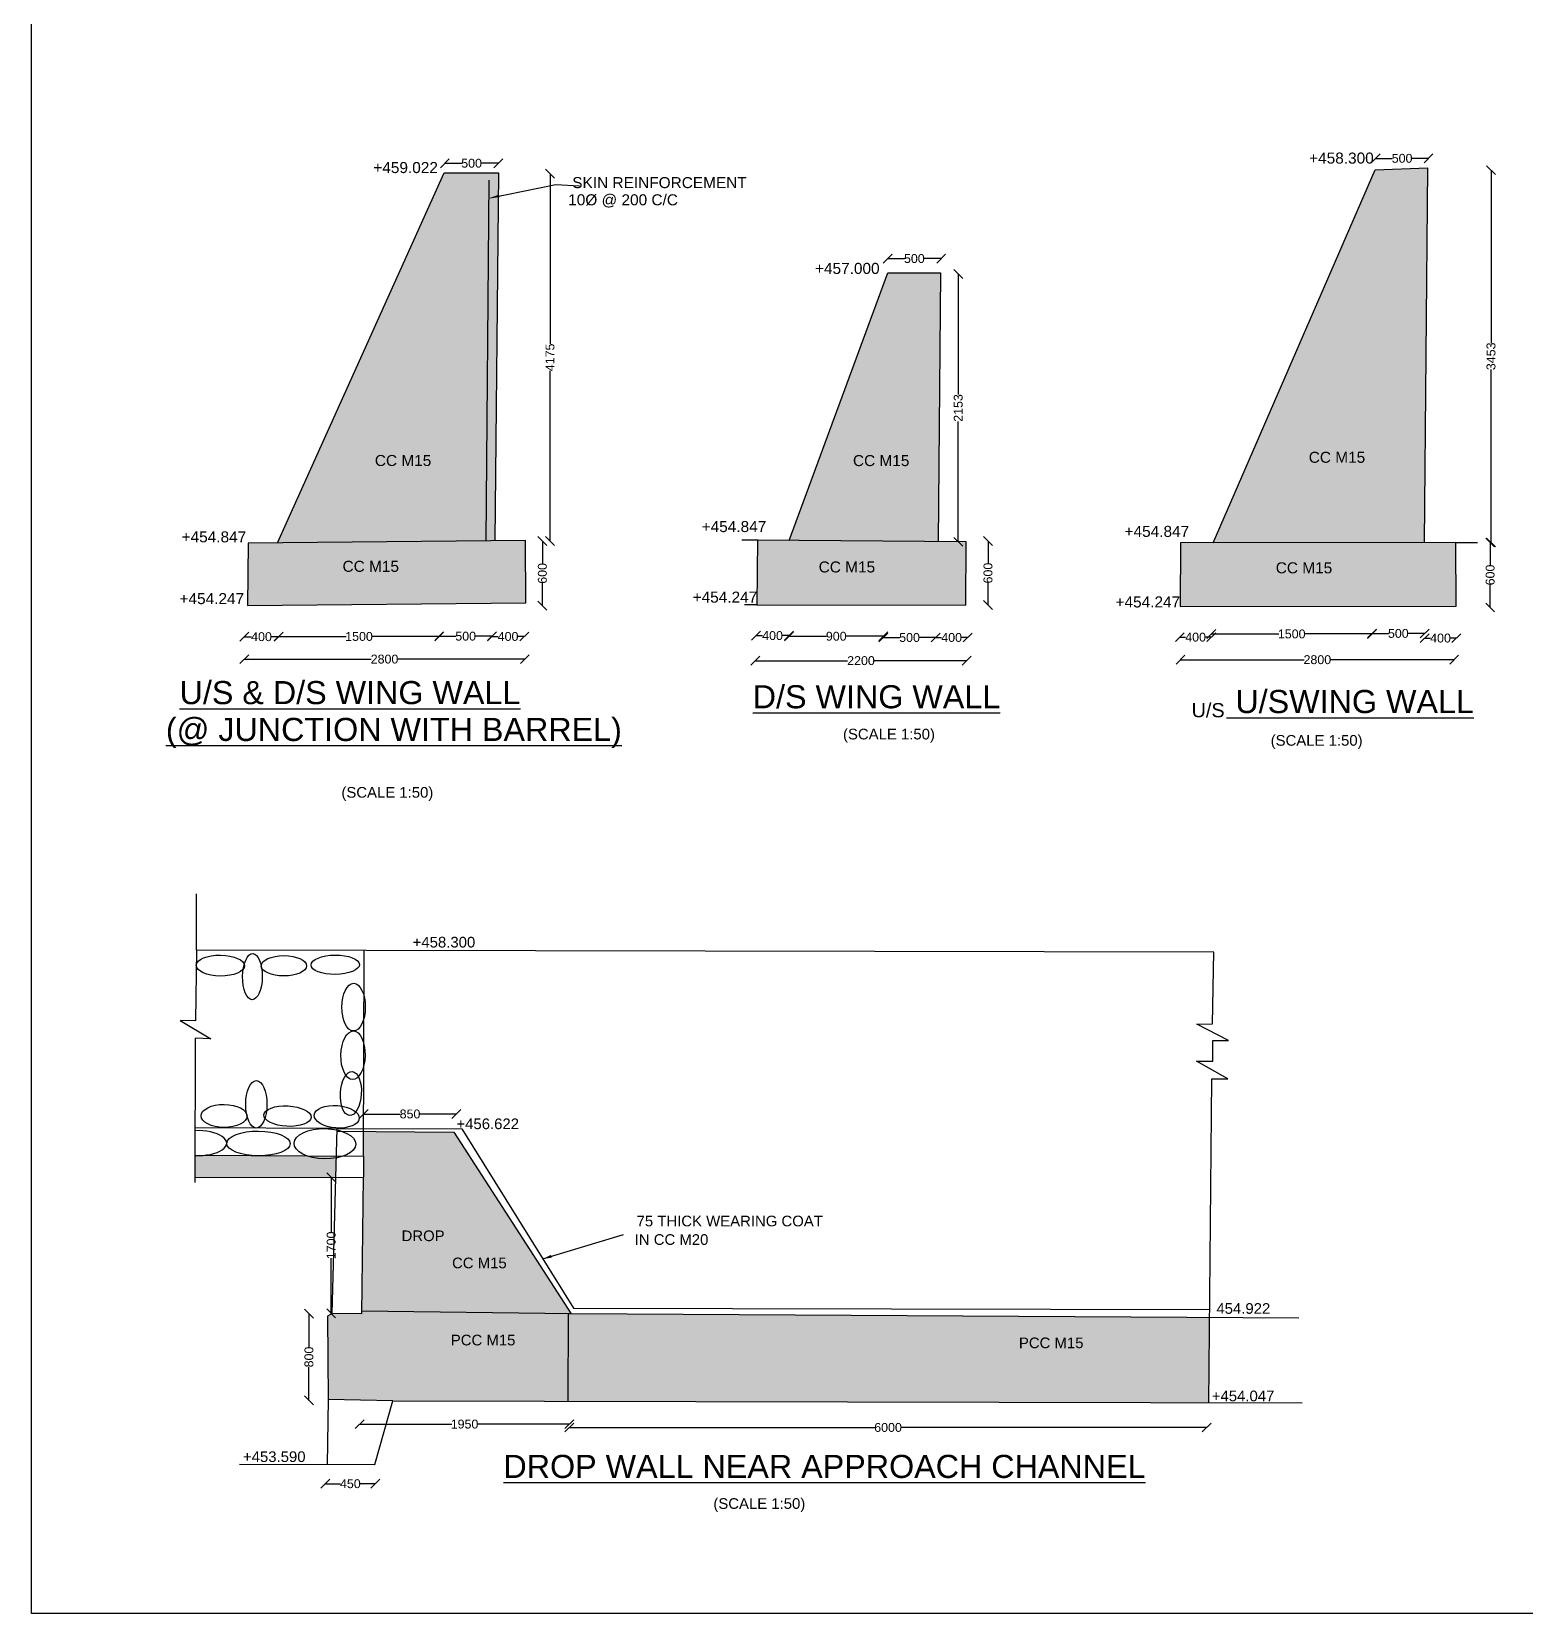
# Model space of a CAD drawing. Header units: millimetres. Extents: x 5124 to 3093002, y 2311 to 45451524.
# Drawn here: x 2969563 to 3011577, y 45363751 to 45408239 of the extents above; entities that cross this region are included whole.
import ezdxf

# ---------------------------------------------------------------- set-up
doc = ezdxf.new("R2010")
doc.units = ezdxf.units.MM
doc.header["$MEASUREMENT"] = 0
for name, color, linetype in [('DIMENSION', 7, 'Continuous'), ('DRAWING', 7, 'Continuous'), ('TEXT', 7, 'Continuous')]:
    doc.layers.add(name, color=color, linetype=linetype)
doc.styles.get("Standard").update_dxf_attribs({"font": 'arial.ttf', "height": 250})
doc.dimstyles.get("Standard").update_dxf_attribs({"dimtxt": 250, "dimasz": 250, "dimexe": 0.18, "dimexo": 0.0625, "dimgap": 0.09, "dimtad": 0, "dimdec": 0, "dimzin": 0, "dimdsep": 46, "dimtxsty": 'Standard', "dimblk": 'OBLIQUE', "dimcen": 0.09, "dimse1": 1, "dimse2": 1, "dimadec": 0, "dimazin": 0, "dimtfac": 1, "dimtdec": 0, "dimtofl": 0, "dimtmove": 0, "dimatfit": 3, "dimfxl": 1, "dimtolj": 1, "dimtzin": 0, "dimarcsym": 0})
pattern_1 = [(50, (0, 0), (717.2601826, -62.752135), [75, -825]), (355, (0, 0), (-138.751334, 752.192134), [60, -660]), (100.4514, (59.8, -5.2), (578.509382, 689.439542), [63.74019, -701.142112]), (46.1842, (0, 200), (1067.241049, -165.519014), [112.5, -1237.5]), (96.6356, (88.9, 186.2), (934.662706, 974.11787), [95.610288, -1051.713]), (351.1842, (0, 200), (934.661945, 974.1186), [90, -990]), (21, (100, 150), (596.907052, -402.618891), [75, -825]), (326, (100, 150), (243.315332, 725.150045), [60, -660]), (71.4514, (149.74, 116.45), (840.222629, 322.530497), [63.74019, -701.142112]), (37.5, (0, 0), (12.1598553, 332.8938538), [0, -652, 0, -670, 0, -662.5]), (7.5, (0, 0), (263.0695374, 394.411712), [0, -382, 0, -637, 0, -252.5]), (327.5, (-223, 0), (533.8224362, -22.5548717), [0, -250, 0, -780, 0, -1035]), (317.5, (-323, 0), (583.1861693, 100.1049823), [0, -325, 0, -518, 0, -735])]

# ---------------------------------------------------------------- blocks, each defined once
blk = doc.blocks.new('_Oblique')
at = {"color": 0, "linetype": 'ByBlock', "lineweight": -2}
blk.add_line((-0.5, -0.5), (0.5, 0.5), dxfattribs=at)
blk = doc.blocks.new('*D76')
at = {"layer": 'Defpoints', "color": 0, "transparency": 16777216}
for p in [(3001876, 45390532), (3009576, 45390573), (3009576, 45390546)]:
    blk.add_point(p, dxfattribs=at)
at = {"layer": 'DIMENSION', "color": 0, "lineweight": -2, "transparency": 16777216}
for p, q in [((3001876, 45390573), (3005351, 45390573)), ((3009576, 45390573), (3006102, 45390573))]:
    blk.add_line(p, q, dxfattribs=at)
at = {"layer": 'DIMENSION', "color": 0, "lineweight": -2, "transparency": 16777216, "xscale": 250, "yscale": 250, "zscale": 250, "rotation": 180}
blk.add_blockref('_Oblique', (3001876, 45390573), dxfattribs=at)
at = {"layer": 'DIMENSION', "color": 0, "lineweight": -2, "transparency": 16777216, "xscale": 250, "yscale": 250, "zscale": 250}
blk.add_blockref('_Oblique', (3009576, 45390573), dxfattribs=at)
at = {"layer": 'DIMENSION', "color": 0, "transparency": 16777216, "insert": (3005726, 45390573), "char_height": 250, "attachment_point": 5}
blk.add_mtext('\\A1;2800', dxfattribs=at)
blk = doc.blocks.new('*D77')
at = {"layer": 'Defpoints', "color": 0, "transparency": 16777216}
for p in [(3008744, 45391212), (3009638, 45391196), (3009638, 45391181)]:
    blk.add_point(p, dxfattribs=at)
at = {"layer": 'DIMENSION', "color": 0, "lineweight": -2, "transparency": 16777216}
for p, q in [((3008744, 45391181), (3008910, 45391181)), ((3009638, 45391181), (3009472, 45391181))]:
    blk.add_line(p, q, dxfattribs=at)
at = {"layer": 'DIMENSION', "color": 0, "lineweight": -2, "transparency": 16777216, "xscale": 250, "yscale": 250, "zscale": 250, "rotation": 180}
blk.add_blockref('_Oblique', (3008744, 45391181), dxfattribs=at)
at = {"layer": 'DIMENSION', "color": 0, "lineweight": -2, "transparency": 16777216, "xscale": 250, "yscale": 250, "zscale": 250}
blk.add_blockref('_Oblique', (3009638, 45391181), dxfattribs=at)
at = {"layer": 'DIMENSION', "color": 0, "transparency": 16777216, "insert": (3009191, 45391181), "char_height": 250, "attachment_point": 5}
blk.add_mtext('\\A1;400', dxfattribs=at)
blk = doc.blocks.new('*D78')
at = {"layer": 'Defpoints', "color": 0, "transparency": 16777216}
for p in [(3008744, 45391312), (3007264, 45391135), (3008744, 45391181)]:
    blk.add_point(p, dxfattribs=at)
at = {"layer": 'DIMENSION', "color": 0, "lineweight": -2, "transparency": 16777216}
for p, q in [((3007264, 45391312), (3007728, 45391312)), ((3008744, 45391312), (3008280, 45391312))]:
    blk.add_line(p, q, dxfattribs=at)
at = {"layer": 'DIMENSION', "color": 0, "lineweight": -2, "transparency": 16777216, "xscale": 250, "yscale": 250, "zscale": 250, "rotation": 180}
blk.add_blockref('_Oblique', (3007264, 45391312), dxfattribs=at)
at = {"layer": 'DIMENSION', "color": 0, "lineweight": -2, "transparency": 16777216, "xscale": 250, "yscale": 250, "zscale": 250}
blk.add_blockref('_Oblique', (3008744, 45391312), dxfattribs=at)
at = {"layer": 'DIMENSION', "color": 0, "transparency": 16777216, "insert": (3008004, 45391312), "char_height": 250, "attachment_point": 5}
blk.add_mtext('\\A1;500', dxfattribs=at)
blk = doc.blocks.new('*D79')
at = {"layer": 'Defpoints', "color": 0, "transparency": 16777216}
for p in [(3002746, 45391297), (3002746, 45391258), (3007264, 45391312)]:
    blk.add_point(p, dxfattribs=at)
at = {"layer": 'DIMENSION', "color": 0, "lineweight": -2, "transparency": 16777216}
for p, q in [((3002746, 45391297), (3004644, 45391297)), ((3007264, 45391297), (3005366, 45391297))]:
    blk.add_line(p, q, dxfattribs=at)
at = {"layer": 'DIMENSION', "color": 0, "lineweight": -2, "transparency": 16777216, "xscale": 250, "yscale": 250, "zscale": 250, "rotation": 180}
blk.add_blockref('_Oblique', (3002746, 45391297), dxfattribs=at)
at = {"layer": 'DIMENSION', "color": 0, "lineweight": -2, "transparency": 16777216, "xscale": 250, "yscale": 250, "zscale": 250}
blk.add_blockref('_Oblique', (3007264, 45391297), dxfattribs=at)
at = {"layer": 'DIMENSION', "color": 0, "transparency": 16777216, "insert": (3005005, 45391297), "char_height": 250, "attachment_point": 5}
blk.add_mtext('\\A1;1500', dxfattribs=at)
blk = doc.blocks.new('*D80')
at = {"layer": 'Defpoints', "color": 0, "transparency": 16777216}
for p in [(3001858, 45391235), (3002746, 45391258), (3002746, 45391207)]:
    blk.add_point(p, dxfattribs=at)
at = {"layer": 'DIMENSION', "color": 0, "lineweight": -2, "transparency": 16777216}
for p, q in [((3001858, 45391207), (3002021, 45391207)), ((3002746, 45391207), (3002583, 45391207))]:
    blk.add_line(p, q, dxfattribs=at)
at = {"layer": 'DIMENSION', "color": 0, "lineweight": -2, "transparency": 16777216, "xscale": 250, "yscale": 250, "zscale": 250, "rotation": 180}
blk.add_blockref('_Oblique', (3001858, 45391207), dxfattribs=at)
at = {"layer": 'DIMENSION', "color": 0, "lineweight": -2, "transparency": 16777216, "xscale": 250, "yscale": 250, "zscale": 250}
blk.add_blockref('_Oblique', (3002746, 45391207), dxfattribs=at)
at = {"layer": 'DIMENSION', "color": 0, "transparency": 16777216, "insert": (3002302, 45391207), "char_height": 250, "attachment_point": 5}
blk.add_mtext('\\A1;400', dxfattribs=at)
blk = doc.blocks.new('*D81')
at = {"layer": 'Defpoints', "color": 0, "transparency": 16777216}
for p in [(3010032, 45393871), (3010587, 45393871), (3010034, 45392042)]:
    blk.add_point(p, dxfattribs=at)
at = {"layer": 'DIMENSION', "color": 0, "lineweight": -2, "transparency": 16777216}
for p, q in [((3010587, 45393871), (3010587, 45393233)), ((3010587, 45392042), (3010587, 45392680))]:
    blk.add_line(p, q, dxfattribs=at)
at = {"layer": 'DIMENSION', "color": 0, "lineweight": -2, "transparency": 16777216, "xscale": 250, "yscale": 250, "zscale": 250}
for p, rotation in [((3010587, 45393871), 90), ((3010587, 45392042), 270)]:
    blk.add_blockref('_Oblique', p, dxfattribs=dict(at, rotation=rotation))
at = {"layer": 'DIMENSION', "color": 0, "transparency": 16777216, "insert": (3010587, 45392957), "char_height": 250, "attachment_point": 5, "rotation": 90}
blk.add_mtext('\\A1;600', dxfattribs=at)
blk = doc.blocks.new('*D82')
at = {"layer": 'Defpoints', "color": 0, "transparency": 16777216}
for p in [(3009933, 45404341), (3010612, 45404341), (3009928, 45393871)]:
    blk.add_point(p, dxfattribs=at)
at = {"layer": 'DIMENSION', "color": 0, "lineweight": -2, "transparency": 16777216}
for p, q in [((3010612, 45404341), (3010612, 45399479)), ((3010612, 45393871), (3010612, 45398733))]:
    blk.add_line(p, q, dxfattribs=at)
at = {"layer": 'DIMENSION', "color": 0, "lineweight": -2, "transparency": 16777216, "xscale": 250, "yscale": 250, "zscale": 250}
for p, rotation in [((3010612, 45404341), 90), ((3010612, 45393871), 270)]:
    blk.add_blockref('_Oblique', p, dxfattribs=dict(at, rotation=rotation))
at = {"layer": 'DIMENSION', "color": 0, "transparency": 16777216, "insert": (3010612, 45399106), "char_height": 250, "attachment_point": 5, "rotation": 90}
blk.add_mtext('\\A1;3453', dxfattribs=at)
blk = doc.blocks.new('*D83')
at = {"layer": 'Defpoints', "color": 0, "transparency": 16777216}
for p in [(3007365, 45404645), (3008854, 45404674), (3008854, 45404645)]:
    blk.add_point(p, dxfattribs=at)
at = {"layer": 'DIMENSION', "color": 0, "lineweight": -2, "transparency": 16777216}
for p, q in [((3007365, 45404674), (3007834, 45404674)), ((3008854, 45404674), (3008385, 45404674))]:
    blk.add_line(p, q, dxfattribs=at)
at = {"layer": 'DIMENSION', "color": 0, "lineweight": -2, "transparency": 16777216, "xscale": 250, "yscale": 250, "zscale": 250, "rotation": 180}
blk.add_blockref('_Oblique', (3007365, 45404674), dxfattribs=at)
at = {"layer": 'DIMENSION', "color": 0, "lineweight": -2, "transparency": 16777216, "xscale": 250, "yscale": 250, "zscale": 250}
blk.add_blockref('_Oblique', (3008854, 45404674), dxfattribs=at)
at = {"layer": 'DIMENSION', "color": 0, "transparency": 16777216, "insert": (3008110, 45404674), "char_height": 250, "attachment_point": 5}
blk.add_mtext('\\A1;500', dxfattribs=at)
blk = doc.blocks.new('*D84')
at = {"layer": 'Defpoints', "color": 0, "transparency": 16777216}
for p in [(2993639, 45401760), (2995144, 45401855), (2995144, 45401774)]:
    blk.add_point(p, dxfattribs=at)
at = {"layer": 'DIMENSION', "color": 0, "lineweight": -2, "transparency": 16777216}
for p, q in [((2993639, 45401855), (2994116, 45401855)), ((2995144, 45401855), (2994667, 45401855))]:
    blk.add_line(p, q, dxfattribs=at)
at = {"layer": 'DIMENSION', "color": 0, "lineweight": -2, "transparency": 16777216, "xscale": 250, "yscale": 250, "zscale": 250, "rotation": 180}
blk.add_blockref('_Oblique', (2993639, 45401855), dxfattribs=at)
at = {"layer": 'DIMENSION', "color": 0, "lineweight": -2, "transparency": 16777216, "xscale": 250, "yscale": 250, "zscale": 250}
blk.add_blockref('_Oblique', (2995144, 45401855), dxfattribs=at)
at = {"layer": 'DIMENSION', "color": 0, "transparency": 16777216, "insert": (2994391, 45401855), "char_height": 250, "attachment_point": 5}
blk.add_mtext('\\A1;500', dxfattribs=at)
blk = doc.blocks.new('*D85')
at = {"layer": 'Defpoints', "color": 0, "transparency": 16777216}
for p in [(2995686, 45401419), (2995626, 45393889), (2995626, 45393889)]:
    blk.add_point(p, dxfattribs=at)
at = {"layer": 'DIMENSION', "color": 0, "lineweight": -2, "transparency": 16777216}
for p, q in [((2995626, 45401419), (2995626, 45398029)), ((2995626, 45393889), (2995626, 45397278))]:
    blk.add_line(p, q, dxfattribs=at)
at = {"layer": 'DIMENSION', "color": 0, "lineweight": -2, "transparency": 16777216, "xscale": 250, "yscale": 250, "zscale": 250}
for p, rotation in [((2995626, 45401419), 90), ((2995626, 45393889), 270)]:
    blk.add_blockref('_Oblique', p, dxfattribs=dict(at, rotation=rotation))
at = {"layer": 'DIMENSION', "color": 0, "transparency": 16777216, "insert": (2995626, 45397654), "char_height": 250, "attachment_point": 5, "rotation": 90}
blk.add_mtext('\\A1;2153', dxfattribs=at)
blk = doc.blocks.new('*D86')
at = {"layer": 'Defpoints', "color": 0, "transparency": 16777216}
for p in [(2996363, 45393910), (2996336, 45392110), (2996463, 45392110)]:
    blk.add_point(p, dxfattribs=at)
at = {"layer": 'DIMENSION', "color": 0, "lineweight": -2, "transparency": 16777216}
for p, q in [((2996463, 45393910), (2996463, 45393287)), ((2996463, 45392110), (2996463, 45392734))]:
    blk.add_line(p, q, dxfattribs=at)
at = {"layer": 'DIMENSION', "color": 0, "lineweight": -2, "transparency": 16777216, "xscale": 250, "yscale": 250, "zscale": 250}
for p, rotation in [((2996463, 45393910), 90), ((2996463, 45392110), 270)]:
    blk.add_blockref('_Oblique', p, dxfattribs=dict(at, rotation=rotation))
at = {"layer": 'DIMENSION', "color": 0, "transparency": 16777216, "insert": (2996463, 45393010), "char_height": 250, "attachment_point": 5, "rotation": 90}
blk.add_mtext('\\A1;600', dxfattribs=at)
blk = doc.blocks.new('*D87')
at = {"layer": 'Defpoints', "color": 0, "transparency": 16777216}
for p in [(2994992, 45391213), (2994992, 45391198), (2995888, 45391208)]:
    blk.add_point(p, dxfattribs=at)
at = {"layer": 'DIMENSION', "color": 0, "lineweight": -2, "transparency": 16777216}
for p, q in [((2994992, 45391198), (2995159, 45391198)), ((2995888, 45391198), (2995721, 45391198))]:
    blk.add_line(p, q, dxfattribs=at)
at = {"layer": 'DIMENSION', "color": 0, "lineweight": -2, "transparency": 16777216, "xscale": 250, "yscale": 250, "zscale": 250, "rotation": 180}
blk.add_blockref('_Oblique', (2994992, 45391198), dxfattribs=at)
at = {"layer": 'DIMENSION', "color": 0, "lineweight": -2, "transparency": 16777216, "xscale": 250, "yscale": 250, "zscale": 250}
blk.add_blockref('_Oblique', (2995888, 45391198), dxfattribs=at)
at = {"layer": 'DIMENSION', "color": 0, "transparency": 16777216, "insert": (2995440, 45391198), "char_height": 250, "attachment_point": 5}
blk.add_mtext('\\A1;400', dxfattribs=at)
blk = doc.blocks.new('*D88')
at = {"layer": 'Defpoints', "color": 0, "transparency": 16777216}
for p in [(2993520, 45391212), (2993520, 45391197), (2994992, 45391213)]:
    blk.add_point(p, dxfattribs=at)
at = {"layer": 'DIMENSION', "color": 0, "lineweight": -2, "transparency": 16777216}
for p, q in [((2993520, 45391197), (2993980, 45391197)), ((2994992, 45391197), (2994532, 45391197))]:
    blk.add_line(p, q, dxfattribs=at)
at = {"layer": 'DIMENSION', "color": 0, "lineweight": -2, "transparency": 16777216, "xscale": 250, "yscale": 250, "zscale": 250, "rotation": 180}
blk.add_blockref('_Oblique', (2993520, 45391197), dxfattribs=at)
at = {"layer": 'DIMENSION', "color": 0, "lineweight": -2, "transparency": 16777216, "xscale": 250, "yscale": 250, "zscale": 250}
blk.add_blockref('_Oblique', (2994992, 45391197), dxfattribs=at)
at = {"layer": 'DIMENSION', "color": 0, "transparency": 16777216, "insert": (2994256, 45391197), "char_height": 250, "attachment_point": 5}
blk.add_mtext('\\A1;500', dxfattribs=at)
blk = doc.blocks.new('*D89')
at = {"layer": 'Defpoints', "color": 0, "transparency": 16777216}
for p in [(2990868, 45391232), (2990868, 45391224), (2993520, 45391212)]:
    blk.add_point(p, dxfattribs=at)
at = {"layer": 'DIMENSION', "color": 0, "lineweight": -2, "transparency": 16777216}
for p, q in [((2990868, 45391232), (2991918, 45391232)), ((2993520, 45391232), (2992470, 45391232))]:
    blk.add_line(p, q, dxfattribs=at)
at = {"layer": 'DIMENSION', "color": 0, "lineweight": -2, "transparency": 16777216, "xscale": 250, "yscale": 250, "zscale": 250, "rotation": 180}
blk.add_blockref('_Oblique', (2990868, 45391232), dxfattribs=at)
at = {"layer": 'DIMENSION', "color": 0, "lineweight": -2, "transparency": 16777216, "xscale": 250, "yscale": 250, "zscale": 250}
blk.add_blockref('_Oblique', (2993520, 45391232), dxfattribs=at)
at = {"layer": 'DIMENSION', "color": 0, "transparency": 16777216, "insert": (2992194, 45391232), "char_height": 250, "attachment_point": 5}
blk.add_mtext('\\A1;900', dxfattribs=at)
blk = doc.blocks.new('*D90')
at = {"layer": 'Defpoints', "color": 0, "transparency": 16777216}
for p in [(2989939, 45391251), (2989939, 45391232), (2990868, 45391232)]:
    blk.add_point(p, dxfattribs=at)
at = {"layer": 'DIMENSION', "color": 0, "lineweight": -2, "transparency": 16777216}
for p, q in [((2989939, 45391251), (2990122, 45391251)), ((2990868, 45391251), (2990684, 45391251))]:
    blk.add_line(p, q, dxfattribs=at)
at = {"layer": 'DIMENSION', "color": 0, "lineweight": -2, "transparency": 16777216, "xscale": 250, "yscale": 250, "zscale": 250, "rotation": 180}
blk.add_blockref('_Oblique', (2989939, 45391251), dxfattribs=at)
at = {"layer": 'DIMENSION', "color": 0, "lineweight": -2, "transparency": 16777216, "xscale": 250, "yscale": 250, "zscale": 250}
blk.add_blockref('_Oblique', (2990868, 45391251), dxfattribs=at)
at = {"layer": 'DIMENSION', "color": 0, "transparency": 16777216, "insert": (2990403, 45391251), "char_height": 250, "attachment_point": 5}
blk.add_mtext('\\A1;400', dxfattribs=at)
blk = doc.blocks.new('*D91')
at = {"layer": 'Defpoints', "color": 0, "transparency": 16777216}
for p in [(2989918, 45390569), (2995863, 45390546), (2995863, 45390538)]:
    blk.add_point(p, dxfattribs=at)
at = {"layer": 'DIMENSION', "color": 0, "lineweight": -2, "transparency": 16777216}
for p, q in [((2989918, 45390546), (2992515, 45390546)), ((2995863, 45390546), (2993266, 45390546))]:
    blk.add_line(p, q, dxfattribs=at)
at = {"layer": 'DIMENSION', "color": 0, "lineweight": -2, "transparency": 16777216, "xscale": 250, "yscale": 250, "zscale": 250, "rotation": 180}
blk.add_blockref('_Oblique', (2989918, 45390546), dxfattribs=at)
at = {"layer": 'DIMENSION', "color": 0, "lineweight": -2, "transparency": 16777216, "xscale": 250, "yscale": 250, "zscale": 250}
blk.add_blockref('_Oblique', (2995863, 45390546), dxfattribs=at)
at = {"layer": 'DIMENSION', "color": 0, "transparency": 16777216, "insert": (2992890, 45390546), "char_height": 250, "attachment_point": 5}
blk.add_mtext('\\A1;2200', dxfattribs=at)
blk = doc.blocks.new('*D92')
at = {"layer": 'Defpoints', "color": 0, "transparency": 16777216}
for p in [(2975543, 45390569), (2983435, 45390590), (2983435, 45390569)]:
    blk.add_point(p, dxfattribs=at)
at = {"layer": 'DIMENSION', "color": 0, "lineweight": -2, "transparency": 16777216}
for p, q in [((2975543, 45390590), (2979114, 45390590)), ((2983435, 45390590), (2979864, 45390590))]:
    blk.add_line(p, q, dxfattribs=at)
at = {"layer": 'DIMENSION', "color": 0, "lineweight": -2, "transparency": 16777216, "xscale": 250, "yscale": 250, "zscale": 250, "rotation": 180}
blk.add_blockref('_Oblique', (2975543, 45390590), dxfattribs=at)
at = {"layer": 'DIMENSION', "color": 0, "lineweight": -2, "transparency": 16777216, "xscale": 250, "yscale": 250, "zscale": 250}
blk.add_blockref('_Oblique', (2983435, 45390590), dxfattribs=at)
at = {"layer": 'DIMENSION', "color": 0, "transparency": 16777216, "insert": (2979489, 45390590), "char_height": 250, "attachment_point": 5}
blk.add_mtext('\\A1;2800', dxfattribs=at)
blk = doc.blocks.new('*D93')
at = {"layer": 'Defpoints', "color": 0, "transparency": 16777216}
for p in [(2975543, 45391220), (2976514, 45391220), (2976514, 45391199)]:
    blk.add_point(p, dxfattribs=at)
at = {"layer": 'DIMENSION', "color": 0, "lineweight": -2, "transparency": 16777216}
for p, q in [((2975543, 45391220), (2975748, 45391220)), ((2976514, 45391220), (2976310, 45391220))]:
    blk.add_line(p, q, dxfattribs=at)
at = {"layer": 'DIMENSION', "color": 0, "lineweight": -2, "transparency": 16777216, "xscale": 250, "yscale": 250, "zscale": 250, "rotation": 180}
blk.add_blockref('_Oblique', (2975543, 45391220), dxfattribs=at)
at = {"layer": 'DIMENSION', "color": 0, "lineweight": -2, "transparency": 16777216, "xscale": 250, "yscale": 250, "zscale": 250}
blk.add_blockref('_Oblique', (2976514, 45391220), dxfattribs=at)
at = {"layer": 'DIMENSION', "color": 0, "transparency": 16777216, "insert": (2976029, 45391220), "char_height": 250, "attachment_point": 5}
blk.add_mtext('\\A1;400', dxfattribs=at)
blk = doc.blocks.new('*D94')
at = {"layer": 'Defpoints', "color": 0, "transparency": 16777216}
for p in [(2981027, 45391227), (2976514, 45391199), (2981027, 45391220)]:
    blk.add_point(p, dxfattribs=at)
at = {"layer": 'DIMENSION', "color": 0, "lineweight": -2, "transparency": 16777216}
for p, q in [((2976514, 45391227), (2978410, 45391227)), ((2981027, 45391227), (2979132, 45391227))]:
    blk.add_line(p, q, dxfattribs=at)
at = {"layer": 'DIMENSION', "color": 0, "lineweight": -2, "transparency": 16777216, "xscale": 250, "yscale": 250, "zscale": 250, "rotation": 180}
blk.add_blockref('_Oblique', (2976514, 45391227), dxfattribs=at)
at = {"layer": 'DIMENSION', "color": 0, "lineweight": -2, "transparency": 16777216, "xscale": 250, "yscale": 250, "zscale": 250}
blk.add_blockref('_Oblique', (2981027, 45391227), dxfattribs=at)
at = {"layer": 'DIMENSION', "color": 0, "transparency": 16777216, "insert": (2978771, 45391227), "char_height": 250, "attachment_point": 5}
blk.add_mtext('\\A1;1500', dxfattribs=at)
blk = doc.blocks.new('*D95')
at = {"layer": 'Defpoints', "color": 0, "transparency": 16777216}
for p in [(2982514, 45391235), (2982514, 45391235), (2981027, 45391220)]:
    blk.add_point(p, dxfattribs=at)
at = {"layer": 'DIMENSION', "color": 0, "lineweight": -2, "transparency": 16777216}
for p, q in [((2981027, 45391235), (2981495, 45391235)), ((2982514, 45391235), (2982047, 45391235))]:
    blk.add_line(p, q, dxfattribs=at)
at = {"layer": 'DIMENSION', "color": 0, "lineweight": -2, "transparency": 16777216, "xscale": 250, "yscale": 250, "zscale": 250, "rotation": 180}
blk.add_blockref('_Oblique', (2981027, 45391235), dxfattribs=at)
at = {"layer": 'DIMENSION', "color": 0, "lineweight": -2, "transparency": 16777216, "xscale": 250, "yscale": 250, "zscale": 250}
blk.add_blockref('_Oblique', (2982514, 45391235), dxfattribs=at)
at = {"layer": 'DIMENSION', "color": 0, "transparency": 16777216, "insert": (2981771, 45391235), "char_height": 250, "attachment_point": 5}
blk.add_mtext('\\A1;500', dxfattribs=at)
blk = doc.blocks.new('*D96')
at = {"layer": 'Defpoints', "color": 0, "transparency": 16777216}
for p in [(2982507, 45391235), (2983421, 45391227), (2983421, 45391227)]:
    blk.add_point(p, dxfattribs=at)
at = {"layer": 'DIMENSION', "color": 0, "lineweight": -2, "transparency": 16777216}
for p, q in [((2982507, 45391227), (2982683, 45391227)), ((2983421, 45391227), (2983245, 45391227))]:
    blk.add_line(p, q, dxfattribs=at)
at = {"layer": 'DIMENSION', "color": 0, "lineweight": -2, "transparency": 16777216, "xscale": 250, "yscale": 250, "zscale": 250, "rotation": 180}
blk.add_blockref('_Oblique', (2982507, 45391227), dxfattribs=at)
at = {"layer": 'DIMENSION', "color": 0, "lineweight": -2, "transparency": 16777216, "xscale": 250, "yscale": 250, "zscale": 250}
blk.add_blockref('_Oblique', (2983421, 45391227), dxfattribs=at)
at = {"layer": 'DIMENSION', "color": 0, "transparency": 16777216, "insert": (2982964, 45391227), "char_height": 250, "attachment_point": 5}
blk.add_mtext('\\A1;400', dxfattribs=at)
blk = doc.blocks.new('*D97')
at = {"layer": 'Defpoints', "color": 0, "transparency": 16777216}
for p in [(2983923, 45393912), (2983929, 45393912), (2983885, 45392092)]:
    blk.add_point(p, dxfattribs=at)
at = {"layer": 'DIMENSION', "color": 0, "lineweight": -2, "transparency": 16777216}
for p, q in [((2983929, 45393912), (2983929, 45393278)), ((2983929, 45392092), (2983929, 45392725))]:
    blk.add_line(p, q, dxfattribs=at)
at = {"layer": 'DIMENSION', "color": 0, "lineweight": -2, "transparency": 16777216, "xscale": 250, "yscale": 250, "zscale": 250}
for p, rotation in [((2983929, 45393912), 90), ((2983929, 45392092), 270)]:
    blk.add_blockref('_Oblique', p, dxfattribs=dict(at, rotation=rotation))
at = {"layer": 'DIMENSION', "color": 0, "transparency": 16777216, "insert": (2983929, 45393002), "char_height": 250, "attachment_point": 5, "rotation": 90}
blk.add_mtext('\\A1;600', dxfattribs=at)
blk = doc.blocks.new('*D98')
at = {"layer": 'Defpoints', "color": 0, "transparency": 16777216}
for p in [(2983954, 45404243), (2984144, 45404243), (2983923, 45393912)]:
    blk.add_point(p, dxfattribs=at)
at = {"layer": 'DIMENSION', "color": 0, "lineweight": -2, "transparency": 16777216}
for p, q in [((2984144, 45404243), (2984144, 45399457)), ((2984144, 45393912), (2984144, 45398698))]:
    blk.add_line(p, q, dxfattribs=at)
at = {"layer": 'DIMENSION', "color": 0, "lineweight": -2, "transparency": 16777216, "xscale": 250, "yscale": 250, "zscale": 250}
for p, rotation in [((2984144, 45404243), 90), ((2984144, 45393912), 270)]:
    blk.add_blockref('_Oblique', p, dxfattribs=dict(at, rotation=rotation))
at = {"layer": 'DIMENSION', "color": 0, "transparency": 16777216, "insert": (2984144, 45399077), "char_height": 250, "attachment_point": 5, "rotation": 90}
blk.add_mtext('\\A1;4175', dxfattribs=at)
blk = doc.blocks.new('*D99')
at = {"layer": 'Defpoints', "color": 0, "transparency": 16777216}
for p in [(2981185, 45404529), (2982691, 45404536), (2982691, 45404536)]:
    blk.add_point(p, dxfattribs=at)
at = {"layer": 'DIMENSION', "color": 0, "lineweight": -2, "transparency": 16777216}
for p, q in [((2981185, 45404536), (2981662, 45404536)), ((2982691, 45404536), (2982214, 45404536))]:
    blk.add_line(p, q, dxfattribs=at)
at = {"layer": 'DIMENSION', "color": 0, "lineweight": -2, "transparency": 16777216, "xscale": 250, "yscale": 250, "zscale": 250, "rotation": 180}
blk.add_blockref('_Oblique', (2981185, 45404536), dxfattribs=at)
at = {"layer": 'DIMENSION', "color": 0, "lineweight": -2, "transparency": 16777216, "xscale": 250, "yscale": 250, "zscale": 250}
blk.add_blockref('_Oblique', (2982691, 45404536), dxfattribs=at)
at = {"layer": 'DIMENSION', "color": 0, "transparency": 16777216, "insert": (2981938, 45404536), "char_height": 250, "attachment_point": 5}
blk.add_mtext('\\A1;500', dxfattribs=at)
blk = doc.blocks.new('*D100')
at = {"layer": 'Defpoints', "color": 0, "transparency": 16777216}
for p in [(2978903, 45377813), (2981509, 45377796), (2981509, 45377796)]:
    blk.add_point(p, dxfattribs=at)
at = {"layer": 'DIMENSION', "color": 0, "lineweight": -2, "transparency": 16777216}
for p, q in [((2978903, 45377796), (2979930, 45377796)), ((2981509, 45377796), (2980482, 45377796))]:
    blk.add_line(p, q, dxfattribs=at)
at = {"layer": 'DIMENSION', "color": 0, "lineweight": -2, "transparency": 16777216, "xscale": 250, "yscale": 250, "zscale": 250, "rotation": 180}
blk.add_blockref('_Oblique', (2978903, 45377796), dxfattribs=at)
at = {"layer": 'DIMENSION', "color": 0, "lineweight": -2, "transparency": 16777216, "xscale": 250, "yscale": 250, "zscale": 250}
blk.add_blockref('_Oblique', (2981509, 45377796), dxfattribs=at)
at = {"layer": 'DIMENSION', "color": 0, "transparency": 16777216, "insert": (2980206, 45377796), "char_height": 250, "attachment_point": 5}
blk.add_mtext('\\A1;850', dxfattribs=at)
blk = doc.blocks.new('*D101')
at = {"layer": 'Defpoints', "color": 0, "transparency": 16777216}
for p in [(2977989, 45376015), (2978122, 45376015), (2978014, 45372189)]:
    blk.add_point(p, dxfattribs=at)
at = {"layer": 'DIMENSION', "color": 0, "lineweight": -2, "transparency": 16777216}
for p, q in [((2977989, 45376015), (2977989, 45374463)), ((2977989, 45372189), (2977989, 45373741))]:
    blk.add_line(p, q, dxfattribs=at)
at = {"layer": 'DIMENSION', "color": 0, "lineweight": -2, "transparency": 16777216, "xscale": 250, "yscale": 250, "zscale": 250}
for p, rotation in [((2977989, 45376015), 90), ((2977989, 45372189), 270)]:
    blk.add_blockref('_Oblique', p, dxfattribs=dict(at, rotation=rotation))
at = {"layer": 'DIMENSION', "color": 0, "transparency": 16777216, "insert": (2977989, 45374102), "char_height": 250, "attachment_point": 5, "rotation": 90}
blk.add_mtext('\\A1;1700', dxfattribs=at)
blk = doc.blocks.new('*D102')
at = {"layer": 'Defpoints', "color": 0, "transparency": 16777216}
for p in [(2977493, 45372180), (2977363, 45369743), (2977482, 45369743)]:
    blk.add_point(p, dxfattribs=at)
at = {"layer": 'DIMENSION', "color": 0, "lineweight": -2, "transparency": 16777216}
for p, q in [((2977363, 45372180), (2977363, 45371238)), ((2977363, 45369743), (2977363, 45370686))]:
    blk.add_line(p, q, dxfattribs=at)
at = {"layer": 'DIMENSION', "color": 0, "lineweight": -2, "transparency": 16777216, "xscale": 250, "yscale": 250, "zscale": 250}
for p, rotation in [((2977363, 45372180), 90), ((2977363, 45369743), 270)]:
    blk.add_blockref('_Oblique', p, dxfattribs=dict(at, rotation=rotation))
at = {"layer": 'DIMENSION', "color": 0, "transparency": 16777216, "insert": (2977363, 45370962), "char_height": 250, "attachment_point": 5, "rotation": 90}
blk.add_mtext('\\A1;800', dxfattribs=at)
blk = doc.blocks.new('*D103')
at = {"layer": 'Defpoints', "color": 0, "transparency": 16777216}
for p in [(2977826, 45367424), (2979229, 45367397), (2979229, 45367397)]:
    blk.add_point(p, dxfattribs=at)
at = {"layer": 'DIMENSION', "color": 0, "lineweight": -2, "transparency": 16777216}
for p, q in [((2977826, 45367397), (2978247, 45367397)), ((2979229, 45367397), (2978809, 45367397))]:
    blk.add_line(p, q, dxfattribs=at)
at = {"layer": 'DIMENSION', "color": 0, "lineweight": -2, "transparency": 16777216, "xscale": 250, "yscale": 250, "zscale": 250, "rotation": 180}
blk.add_blockref('_Oblique', (2977826, 45367397), dxfattribs=at)
at = {"layer": 'DIMENSION', "color": 0, "lineweight": -2, "transparency": 16777216, "xscale": 250, "yscale": 250, "zscale": 250}
blk.add_blockref('_Oblique', (2979229, 45367397), dxfattribs=at)
at = {"layer": 'DIMENSION', "color": 0, "transparency": 16777216, "insert": (2978528, 45367397), "char_height": 250, "attachment_point": 5}
blk.add_mtext('\\A1;450', dxfattribs=at)
blk = doc.blocks.new('*D104')
at = {"layer": 'Defpoints', "color": 0, "transparency": 16777216}
for p in [(2978790, 45369098), (2984689, 45369074), (2984689, 45369074)]:
    blk.add_point(p, dxfattribs=at)
at = {"layer": 'DIMENSION', "color": 0, "lineweight": -2, "transparency": 16777216}
for p, q in [((2978790, 45369074), (2981378, 45369074)), ((2984689, 45369074), (2982101, 45369074))]:
    blk.add_line(p, q, dxfattribs=at)
at = {"layer": 'DIMENSION', "color": 0, "lineweight": -2, "transparency": 16777216, "xscale": 250, "yscale": 250, "zscale": 250, "rotation": 180}
blk.add_blockref('_Oblique', (2978790, 45369074), dxfattribs=at)
at = {"layer": 'DIMENSION', "color": 0, "lineweight": -2, "transparency": 16777216, "xscale": 250, "yscale": 250, "zscale": 250}
blk.add_blockref('_Oblique', (2984689, 45369074), dxfattribs=at)
at = {"layer": 'DIMENSION', "color": 0, "transparency": 16777216, "insert": (2981739, 45369074), "char_height": 250, "attachment_point": 5}
blk.add_mtext('\\A1;1950', dxfattribs=at)
blk = doc.blocks.new('*D105')
at = {"layer": 'Defpoints', "color": 0, "transparency": 16777216}
for p in [(2984689, 45369074), (3002612, 45369065), (3002612, 45368979)]:
    blk.add_point(p, dxfattribs=at)
at = {"layer": 'DIMENSION', "color": 0, "lineweight": -2, "transparency": 16777216}
for p, q in [((2984689, 45368979), (2993277, 45368979)), ((3002612, 45368979), (2994024, 45368979))]:
    blk.add_line(p, q, dxfattribs=at)
at = {"layer": 'DIMENSION', "color": 0, "lineweight": -2, "transparency": 16777216, "xscale": 250, "yscale": 250, "zscale": 250, "rotation": 180}
blk.add_blockref('_Oblique', (2984689, 45368979), dxfattribs=at)
at = {"layer": 'DIMENSION', "color": 0, "lineweight": -2, "transparency": 16777216, "xscale": 250, "yscale": 250, "zscale": 250}
blk.add_blockref('_Oblique', (3002612, 45368979), dxfattribs=at)
at = {"layer": 'DIMENSION', "color": 0, "transparency": 16777216, "insert": (2993651, 45368979), "char_height": 250, "attachment_point": 5}
blk.add_mtext('\\A1;6000', dxfattribs=at)

msp = doc.modelspace()

# ---------------------------------------------------------------- hatches: boundary and pattern name
at = {"layer": 'TEXT'}
h = msp.add_hatch(dxfattribs=at)
h.set_pattern_fill('AR-CONC', color=256, scale=100, style=0)
h.set_pattern_definition(pattern_1)
h.paths.add_polyline_path([(2982698.7, 45404264.8), (2981166.2, 45404264.8), (2976477.8, 45393861.5), (2982594.2, 45393917.6)])
h.paths.add_polyline_path([(2983466.8, 45392168.8), (2983450.7, 45393925.4), (2975651.6, 45393853.9), (2975637.4, 45392096.9)])
h.paths.add_polyline_path([(2995065.1, 45393892.9), (2995124.7, 45401458.8), (2993644.5, 45401454.6), (2990867.2, 45393926)])
h.paths.add_polyline_path([(2995842.3, 45392103.1), (2995846.4, 45393886.8), (2989979.2, 45393933), (2989964.8, 45392116.7)])
h.paths.add_polyline_path([(2979136.4, 45395936.1), (2980884.9, 45395936.1), (2980884.9, 45396417), (2979136.4, 45396417)], flags=24)
h.paths.add_polyline_path([(2978227.6, 45392959.6), (2979976.2, 45392959.6), (2979976.2, 45393440.5), (2978227.6, 45393440.5)], flags=24)
h.paths.add_polyline_path([(2992584.1, 45395933.6), (2994332.7, 45395933.6), (2994332.7, 45396414.5), (2992584.1, 45396414.5)], flags=24)
h.paths.add_polyline_path([(2991619.7, 45392941.7), (2993368.3, 45392941.7), (2993368.3, 45393422.6), (2991619.7, 45393422.6)], flags=24)
h = msp.add_hatch(dxfattribs=at)
h.set_pattern_fill('AR-CONC', color=256, scale=100, style=0)
h.set_pattern_definition(pattern_1)
h.paths.add_polyline_path([(3008731.4, 45393869.7), (3008822.5, 45404406), (3007356.3, 45404353.3), (3002796.5, 45393861.4)])
h.paths.add_polyline_path([(3001878.8, 45393860.2), (3001869.3, 45392069.1), (3009627.4, 45392079.8), (3009624.9, 45393870.9)])
h.paths.add_polyline_path([(3021695, 45400366.1), (3020237.8, 45400361.2), (3017176.9, 45393870.8), (3021716.6, 45393838.7)])
h.paths.add_polyline_path([(3016337.3, 45393876.7), (3016324.4, 45392050.1), (3021204.6, 45392015.7), (3021179.7, 45392122.2), (3022561.9, 45392111.7), (3022574, 45393832.7)])
h.paths.add_polyline_path([(3036780.8, 45393680.4), (3036836.3, 45400292.9), (3035375.2, 45400309.1), (3032354.3, 45393717.5)])
h.paths.add_polyline_path([(3034965.4, 45395506.3), (3036713.9, 45395506.3), (3036713.9, 45395987.2), (3034965.4, 45395987.2)], flags=24)
h = msp.add_hatch(dxfattribs=at)
h.set_pattern_fill('AR-CONC', color=256, scale=100, style=0)
h.set_pattern_definition(pattern_1)
h.paths.add_polyline_path([(2981440.2, 45377289.2), (2978901.7, 45377305.4), (2978900.3, 45376610.8), (2978901.1, 45376015.9), (2978885.3, 45376015.9), (2978839.9, 45372248.1), (2984736.5, 45372177)])
h.paths.add_polyline_path([(2978138.7, 45376614.8), (2974152.6, 45376635.6), (2974150.9, 45376009.2), (2978121.8, 45376014.8)])
h.paths.add_polyline_path([(2984655.1, 45372178), (2978839.9, 45372248.1), (2978839, 45372178.7), (2978014.2, 45372188.6), (2977882.6, 45372108.6), (2977904.9, 45369764.8), (2979722.4, 45369733.1), (2984649, 45369721)])
h.paths.add_polyline_path([(3002694.1, 45372072.6), (2984736.5, 45372177), (2984655.1, 45372178), (2984649, 45369721), (3002671.2, 45369676.4)])
h.paths.add_polyline_path([(3017255, 45377337.6), (3015800.8, 45377367.6), (3015657.6, 45370430.2, -0.0246831), (3015716.7, 45370427.3), (3017135, 45370427.3)], flags=16)
h.paths.add_polyline_path([(3017255, 45377337.6), (3017135, 45370427.3), (3021026.8, 45370412.5)], flags=17)
h.paths.add_polyline_path([(3015650.2, 45369231.9, -0.9938202), (3015657.6, 45370430.2), (3015800.8, 45377367.6), (3017255, 45377337.6), (3021026.8, 45370412.5), (3023922.5, 45370401.4), (3023921, 45369996.1), (3023392, 45370017.7), (3024341.5, 45369546.2), (3023912.3, 45369550), (3023908.6, 45369129.5)])
h.paths.add_polyline_path([(2979903.6, 45374151.6), (2981042, 45374151.6), (2981042, 45374539.7), (2979903.6, 45374539.7)], flags=24)
h.paths.add_polyline_path([(2981323.4, 45373388.5), (2982733.7, 45373388.5), (2982733.7, 45373776.6), (2981323.4, 45373776.6)], flags=24)
h.paths.add_polyline_path([(2981288.9, 45371219.2), (2982932, 45371219.2), (2982932, 45371607.2), (2981288.9, 45371607.2)], flags=24)
h.paths.add_polyline_path([(2997267.7, 45371140.2), (2998910.9, 45371140.2), (2998910.9, 45371528.3), (2997267.7, 45371528.3)], flags=24)
h.paths.add_polyline_path([(3017967.7, 45371071.7), (3018814.9, 45371071.7), (3018814.9, 45370691.4), (3017967.7, 45370691.4)], flags=24)
h.paths.add_polyline_path([(3017479.1, 45372654.6), (3019122.2, 45372654.6), (3019122.2, 45373042.7), (3017479.1, 45373042.7)], flags=24)
h.paths.add_polyline_path([(3014799.3, 45369501.1), (3014799.3, 45370187.6), (3015179.6, 45370187.6), (3015179.6, 45369501.1)], flags=9)
h.paths.add_polyline_path([(3021271.7, 45369330), (3022865.8, 45369330), (3022865.8, 45369712.9), (3021271.7, 45369712.9)], flags=24)

# ---------------------------------------------------------------- linework, layer by layer
at = {"layer": 'DRAWING'}
for points in [[(2976477.8, 45393861.5), (2981166.2, 45404264.8), (2982698.7, 45404264.8), (2982594.2, 45393917.6)], [(3002796.5, 45393861.4), (3007356.3, 45404353.3), (3008822.5, 45404406), (3008731.4, 45393869.7)], [(2982350.8, 45393915.4), (2982429.1, 45404061.7)], [(2990867.2, 45393926), (2993644.5, 45401454.6), (2995124.7, 45401458.8), (2995065.1, 45393892.9)], [(2975637.4, 45392096.9), (2983466.8, 45392168.8), (2983450.7, 45393925.4), (2975651.6, 45393853.9), (2975637.4, 45392096.9)], [(2989964.8, 45392116.7), (2995842.3, 45392103.1), (2995846.4, 45393886.8), (2989979.2, 45393933), (2989543, 45393936.5)], [(2989979.4, 45393958.6), (2989964.8, 45392116.7), (2989617.3, 45392119.4)], [(3001869.3, 45392069.1), (3009627.4, 45392079.8), (3009624.9, 45393870.9), (3001878.8, 45393860.2), (3001869.3, 45392069.1)], [(3009624.9, 45393870.9), (3010231, 45393871.7)], [(3002671.2, 45369676.4), (3002758.3, 45378788.4), (3003207.1, 45378784.1), (3002324.3, 45379279.7), (3002790.8, 45379283.3), (3002786.3, 45379861.3), (3003228.3, 45379864.8), (3002338.8, 45380321.6), (3002780, 45380328.9), (3002817.3, 45382347.8), (2974201.2, 45382407.5), (2974204.5, 45383988.6)], [(2974201.2, 45382407.5), (2974167.5, 45380418.2), (2973737.9, 45380425.5), (2974602.7, 45379914.8), (2974161.8, 45379926.2), (2974150.5, 45375868.8)], [(2974152.6, 45376635.6), (2978900.3, 45376610.8), (2978912.3, 45382397.6)], [(2974150.9, 45376009.2), (2978885.3, 45376015.9), (2978839, 45372178.7), (2978014.2, 45372188.6), (2978160.5, 45377391.5), (2974154.8, 45377410.6)], [(2978158.3, 45377310.2), (2981440.2, 45377289.2), (2984736.5, 45372177), (2978839.9, 45372248.1)], [(2978160.5, 45377391.5), (2981658.9, 45377374.8), (2984808.3, 45372336.4), (3002696.2, 45372294.5)], [(2978900.3, 45376610.8), (2978901.1, 45376015.9)], [(2978014.2, 45372188.6), (2977882.6, 45372108.6), (2977904.9, 45369764.8)], [(3005207.5, 45372058), (2984736.5, 45372177), (2984655.1, 45372178), (2984649, 45369721)], [(2975411.2, 45367949.4), (2979215.2, 45367938.8), (2979722.4, 45369733.1), (2977904.9, 45369764.8), (2977873.2, 45367942.6)], [(2979722.4, 45369733.1), (3005303.8, 45369669.9)]]:
    msp.add_lwpolyline(points, dxfattribs=at)
at = {"layer": 'TEXT'}
msp.add_lwpolyline([(3091999.2, 45363751.5), (2969562.9, 45363751.5), (2969562.9, 45451524.1), (3091999.2, 45451524.1)], close=True, dxfattribs=at)
for centre, major_axis, ratio in [((2974873.2, 45381971), (-679.3, 7.8), 0.4328553), ((2975773.3, 45381660), (7.9, 649.9), 0.4253944), ((2976657.5, 45381964.9), (-637.4, 1.6), 0.4480225), ((2978103, 45381994.8), (-682, -7.9), 0.3994867), ((2978618, 45380802.6), (3.5, 669.1), 0.4940611), ((2978600.7, 45379449), (13.8, 684.5), 0.4958745), ((2978541.9, 45378372.7), (38.2, 620.5), 0.4739979), ((2975882.9, 45378068.9), (3.2, 666.5), 0.4488644), ((2974974.9, 45377741.9), (-647.2, 4.5), 0.5007652), ((2976760.4, 45377737.1), (-666.1, 34.7), 0.431042), ((2978144.6, 45377718.6), (-633.2, 47.4), 0.4975478), ((2975943.5, 45376967.9), (-893.9, 5.7), 0.3888895), ((2977811.1, 45376960.4), (-868, 13.2), 0.4901281)]:
    msp.add_ellipse(centre, major_axis=major_axis, ratio=ratio, dxfattribs=at)
msp.add_ellipse((2974241.5, 45376979), major_axis=(808.1, -5.8), ratio=0.4329835, start_param=4.6052975, end_param=7.964864, dxfattribs=at)

# ---------------------------------------------------------------- texts
for s, height, p in [('+459.022', 310, (2979172.5, 45404261)), ('+458.300', 310, (3005494.7, 45404527.5)), ('SKIN REINFORCEMENT', 310, (2984769, 45403837.4)), ('10Ø @ 200 C/C', 310, (2984654.8, 45403353.7)), ('+457.000', 310, (2991595.6, 45401424.5)), ('CC M15', 310, (2979216.5, 45396021.6)), ('CC M15', 310, (2992664.3, 45396019.1)), ('CC M15', 310, (3005484.7, 45396111.8)), ('+454.847', 310, (2988408.3, 45394163.1)), ('+454.847', 310, (3000303.4, 45394028)), ('+454.847', 310, (2973780.9, 45393874.5)), ('CC M15', 310, (2978307.7, 45393045)), ('CC M15', 310, (2991699.8, 45393027.1)), ('CC M15', 310, (3004556.7, 45393002.9)), ('+454.247', 310, (2973721.7, 45392137.3)), ('+454.247', 310, (2988154.7, 45392178.7)), ('+454.247', 310, (3000049.8, 45392043.7)), ('%%UU/S & D/S WING WALL', 650, (2973724.8, 45389323.7)), ('%%UD/S WING WALL', 650, (2989845.9, 45389207.4)), ('%%U U/SWING WALL', 650, (3003167.8, 45389072.9)), ('U/S', 400, (3002188, 45388953.6)), ('%%U(@ JUNCTION WITH BARREL)', 650, (2973338.8, 45388287.5)), ('(SCALE 1:50)', 300, (2992384.8, 45388331.7)), ('(SCALE 1:50)', 300, (3004413.2, 45388154.8)), ('(SCALE 1:50)', 300, (2978275.9, 45386693.2)), ('+458.300', 300, (2980280.1, 45382479.3)), ('+456.622', 300, (2981511.7, 45377370.2)), ('75 THICK WEARING COAT', 300, (2986578.9, 45374636.6)), ('DROP', 300, (2979968.3, 45374220.6)), ('IN CC M20', 300, (2986525.4, 45374115.7)), ('CC M15', 300, (2981388.1, 45373457.4)), ('454.922', 300, (3002887.2, 45372176.6)), ('PCC M15', 300, (2981353.5, 45371288.1)), ('PCC M15', 300, (2997332.4, 45371209.2)), ('+454.047', 300, (3002758, 45369716.6)), ('+453.590', 300, (2975507.8, 45368008.3)), ('%%UDROP WALL NEAR APPROACH CHANNEL', 650, (2982832.7, 45367559.6)), ('(SCALE 1:50)', 300, (2988738.1, 45366690.6))]:
    msp.add_text(s, height=height, dxfattribs=at).set_placement(p)

# ---------------------------------------------------------------- dimensions: what is measured, and where the dimension line sits
at = {"layer": 'DIMENSION'}
for base, p1, p2, text, picture, middle in [((2982691.4, 45404535.7), (2981184.9, 45404528.7), (2982691.4, 45404535.7), '500', '*D99', (2981938.1, 45404535.7)), ((3008854, 45404673.5), (3007365.3, 45404644.7), (3008854, 45404644.7), '500', '*D83', (3008109.7, 45404673.5)), ((2995143.9, 45401854.8), (2993639, 45401760), (2995143.9, 45401773.5), '500', '*D84', (2994391.4, 45401854.8)), ((2976514.3, 45391220.2), (2975543.1, 45391220.2), (2976514.3, 45391198.8), '400', '*D93', (2976028.7, 45391220.2)), ((2981027.4, 45391227.3), (2976514.3, 45391198.8), (2981027.4, 45391220.2), '1500', '*D94', (2978770.8, 45391227.3)), ((2982514.4, 45391234.6), (2981027.4, 45391220.2), (2982514.4, 45391234.6), '500', '*D95', (2981770.9, 45391234.6)), ((2983421.3, 45391227.4), (2982507.3, 45391234.6), (2983421.3, 45391227.4), '400', '*D96', (2982964.3, 45391227.4)), ((2989938.8, 45391251.3), (2990867.9, 45391232), (2989938.8, 45391232), '400', '*D90', (2990403.4, 45391251.3)), ((2990867.9, 45391232), (2993520, 45391211.9), (2990867.9, 45391224.4), '900', '*D89', (2992194, 45391232)), ((2993520, 45391196.6), (2994992.3, 45391213.1), (2993520, 45391211.9), '500', '*D88', (2994256.2, 45391196.6)), ((2994992.3, 45391197.5), (2995887.6, 45391207.9), (2994992.3, 45391213.1), '400', '*D87', (2995440, 45391197.5)), ((3002745.7, 45391207.3), (3001858.2, 45391235.1), (3002745.7, 45391258.2), '400', '*D80', (3002301.9, 45391207.3)), ((3002745.7, 45391296.6), (3007264.4, 45391311.7), (3002745.7, 45391258.2), '1500', '*D79', (3005005.1, 45391296.6)), ((3008743.9, 45391311.7), (3007264.4, 45391134.6), (3008743.9, 45391180.8), '500', '*D78', (3008004.1, 45391311.7)), ((3009637.6, 45391180.8), (3008743.9, 45391211.6), (3009637.6, 45391196.2), '400', '*D77', (3009190.8, 45391180.8)), ((2983435.3, 45390589.7), (2975542.7, 45390569.1), (2983435.3, 45390569.4), '2800', '*D92', (2979489, 45390589.7)), ((2995863.3, 45390545.9), (2989917.6, 45390569.2), (2995863.3, 45390537.7), '2200', '*D91', (2992890.5, 45390545.9)), ((3009576.5, 45390573.5), (3001876.5, 45390531.7), (3009576.5, 45390545.6), '2800', '*D76', (3005726.5, 45390573.5)), ((2981508.6, 45377796.2), (2978902.8, 45377812.6), (2981508.6, 45377796.2), '850', '*D100', (2980205.7, 45377796.2)), ((2984689.3, 45369074.1), (2978789.6, 45369098.2), (2984689.3, 45369074.1), '1950', '*D104', (2981739.5, 45369074.1)), ((3002611.7, 45368979.3), (2984689.3, 45369074.1), (3002611.7, 45369065.2), '6000', '*D105', (2993650.5, 45368979.3)), ((2979229.2, 45367397.2), (2977826.1, 45367423.9), (2979229.2, 45367397.2), '450', '*D103', (2978527.7, 45367397.2))]:
    dim = msp.add_linear_dim(base=base, p1=p1, p2=p2, text=text, dimstyle='Standard', dxfattribs=at)
    dim.commit()
    dim.dimension.update_dxf_attribs({"geometry": picture, "text_midpoint": middle})
for base, p1, p2, text, picture, middle in [((2984143.7, 45404242.9), (2983922.9, 45393912), (2983953.8, 45404242.9), '4175', '*D98', (2984143.7, 45399077.5)), ((3010612.4, 45404341), (3009927.9, 45393871.3), (3009932.6, 45404341), '3453', '*D82', (3010612.4, 45399106.2)), ((2995626.5, 45393888.5), (2995685.8, 45401418.9), (2995626.5, 45393888.5), '2153', '*D85', (2995626.5, 45397653.7)), ((2983929.2, 45393912), (2983885, 45392091.8), (2983922.9, 45393912), '600', '*D97', (2983929.2, 45393001.9)), ((2996463, 45392109.8), (2996362.9, 45393910.3), (2996336.2, 45392109.8), '600', '*D86', (2996463, 45393010)), ((3010587.1, 45393871.5), (3010034.4, 45392041.6), (3010031.9, 45393871.5), '600', '*D81', (3010587.1, 45392956.5)), ((2977988.7, 45376014.8), (2978014.2, 45372188.6), (2978121.8, 45376014.8), '1700', '*D101', (2977988.7, 45374101.7)), ((2977363.2, 45369743.2), (2977492.8, 45372180.3), (2977481.8, 45369743.2), '800', '*D102', (2977363.2, 45370961.7))]:
    dim = msp.add_linear_dim(base=base, p1=p1, p2=p2, angle=90, text=text, dimstyle='Standard', dxfattribs=at)
    dim.commit()
    dim.dimension.update_dxf_attribs({"geometry": picture, "text_midpoint": middle})

# ---------------------------------------------------------------- leaders
at = {"layer": 'TEXT'}
for points in [[(2982471.5, 45403567.3), (2984304.5, 45403943.1), (2984970.2, 45403904.6)], [(2983942.6, 45373721.3), (2986206.1, 45374410.4)]]:
    msp.add_leader(points, dimstyle='Standard', override={"dimgap": 0.09, "dimtad": 0}, dxfattribs=at)

doc.saveas('drawing.dxf')
